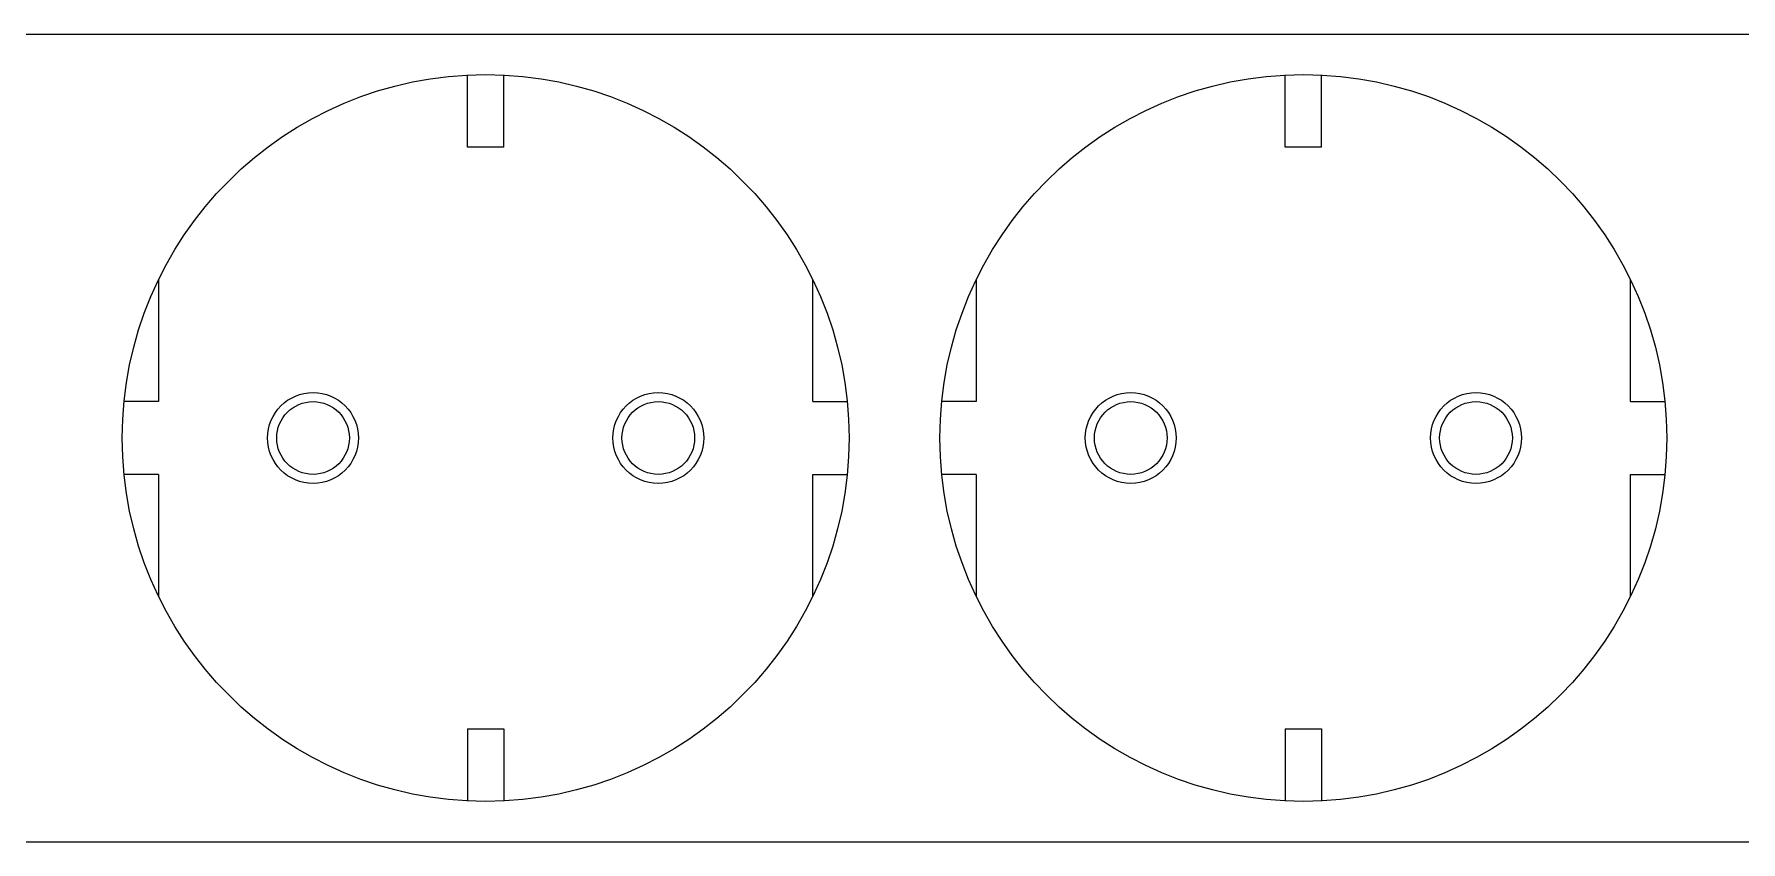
# Model space of a CAD drawing. Header units: millimetres. Extents: x -25459 to 1045457, y -66278 to 462905.
# Drawn here: x 652181 to 653120, y 32394 to 32838 of the extents above; entities that cross this region are included whole.
import ezdxf
from ezdxf.enums import TextEntityAlignment as Align

# ---------------------------------------------------------------- set-up
doc = ezdxf.new("R2010")
doc.units = ezdxf.units.MM
doc.styles.add('ISOCPEUR', font='isocpeui.ttf', dxfattribs={"height": 250})

# ---------------------------------------------------------------- blocks, each defined once
blk = doc.blocks.new("19'' блок розеток")
at = {"color": 0, "linetype": 'ByBlock', "lineweight": -2}
for p, q in [((174.5, 22.225), (625.5, 22.225)), ((324.5, 16), (324.5, 19.975)), ((326.5, 16), (326.5, 19.975)), ((369.5, 16), (369.5, 19.975)), ((371.5, 16), (371.5, 19.975)), ((326.5, 16), (324.5, 16)), ((371.5, 16), (369.5, 16)), ((307.5, 8.718), (307.5, 2)), ((343.5, 2), (343.5, 8.718)), ((352.5, 8.718), (352.5, 2)), ((388.5, 2), (388.5, 8.718)), ((307.5, 2), (305.6, 2)), ((343.5, 2), (345.4, 2)), ((352.5, 2), (350.6, 2)), ((388.5, 2), (390.4, 2)), ((307.5, -2), (305.6, -2)), ((307.5, -2), (307.5, -8.718)), ((343.5, -2), (345.4, -2)), ((343.5, -8.718), (343.5, -2)), ((352.5, -2), (350.6, -2)), ((352.5, -2), (352.5, -8.718)), ((388.5, -2), (390.4, -2)), ((388.5, -8.718), (388.5, -2)), ((324.5, -16), (324.5, -19.975)), ((324.5, -16), (326.5, -16)), ((326.5, -16), (326.5, -19.975)), ((369.5, -16), (369.5, -19.975)), ((369.5, -16), (371.5, -16)), ((371.5, -16), (371.5, -19.975)), ((174.5, -22.225), (625.5, -22.225))]:
    blk.add_line(p, q, dxfattribs=at)
for centre, radius in [((325.5, 0), 20), ((370.5, 0), 20), ((316, 0), 2.5), ((316, 0), 2), ((335, 0), 2.5), ((335, 0), 2), ((361, 0), 2.5), ((361, 0), 2), ((380, 0), 2.5), ((380, 0), 2)]:
    blk.add_circle(centre, radius, dxfattribs=at)
at = {"color": 0, "lineweight": -2, "style": 'ISOCPEUR', "oblique": 15, "flags": 8}
blk.add_attdef('НАИМЕНОВАНИЕ', text='', height=25, dxfattribs=at).set_placement((750, 0), align=Align.MIDDLE_LEFT)
blk = doc.blocks.new('*U76')
at = {"color": 0, "linetype": 'ByBlock', "lineweight": -2}
blk.add_line((174.5, 22.225), (625.5, 22.225), dxfattribs=at)
at = {"color": 0, "lineweight": -2, "style": 'ISOCPEUR', "oblique": 15, "flags": 8}
blk.add_attdef('НАИМЕНОВАНИЕ', text='', height=25, dxfattribs=at).set_placement((750, -22.225), align=Align.MIDDLE_LEFT)

msp = doc.modelspace()

# ---------------------------------------------------------------- block references
at = {"xscale": 10, "yscale": 10, "zscale": 10}
for name, p in [("19'' блок розеток", (649174.247, 32616.183)), ('*U76', (649180.62, 32171.683))]:
    msp.add_blockref(name, p, dxfattribs=at)

doc.saveas('drawing.dxf')
